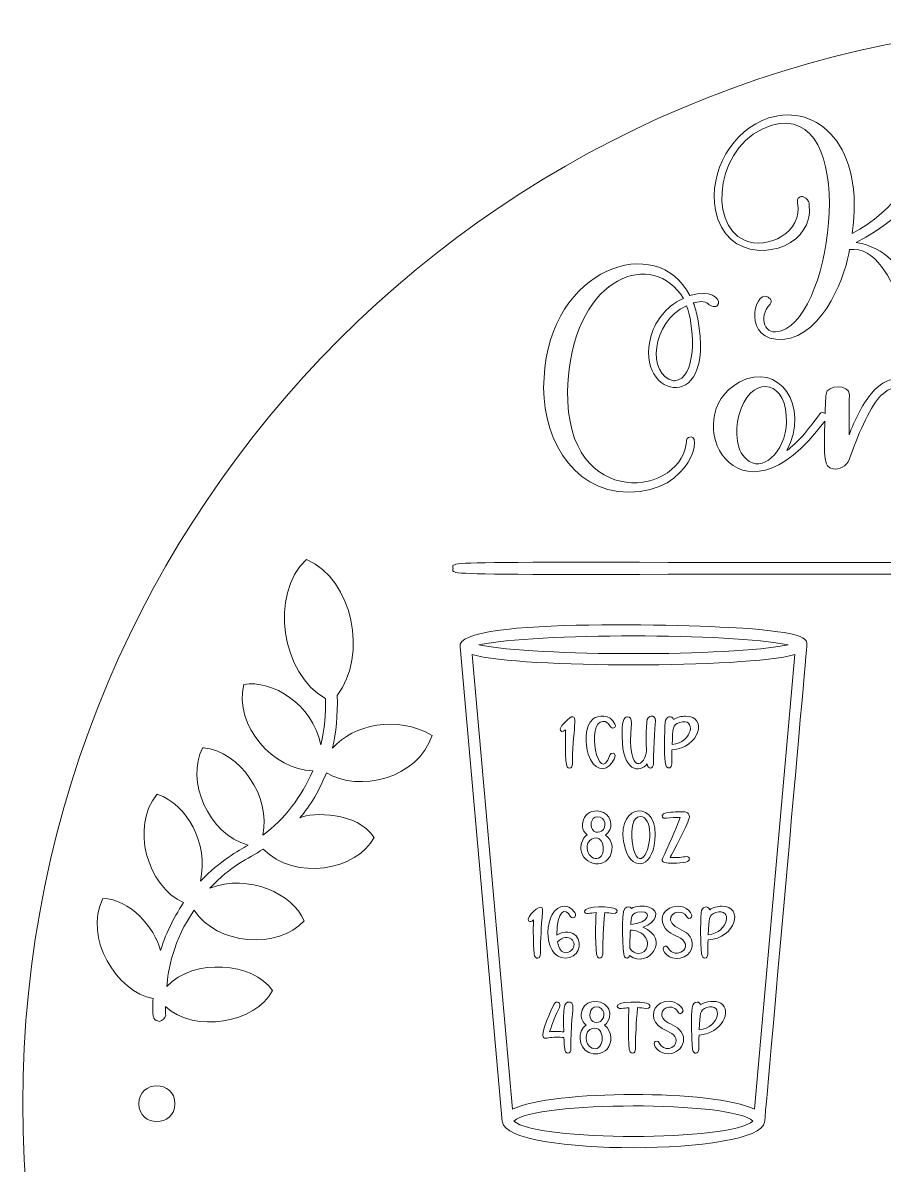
# Model space of a CAD drawing. Header units: inches. Extents: x 22.21 to 28.21, y -9.08 to -3.08.
# Drawn here: x 22.211 to 24.603, y -6.254 to -3.083 of the extents above; entities that cross this region are included whole.
import ezdxf

# ---------------------------------------------------------------- set-up
doc = ezdxf.new("R2010")
doc.units = ezdxf.units.IN
doc.header["$MEASUREMENT"] = 0
doc.layers.add('_U+0421_U+043B_U+043E_U+0439 1', color=7, linetype='Continuous')

msp = doc.modelspace()

# ---------------------------------------------------------------- linework, layer by layer
at = {"layer": '_U+0421_U+043B_U+043E_U+0439 1', "color": 1, "lineweight": 9, "true_color": 0xff0000}
msp.add_open_spline([(25.2111, -3.0833), (23.5543, -3.0833), (22.2111, -4.4265), (22.2111, -6.0833), (22.2111, -7.7402), (23.5543, -9.0833), (25.2111, -9.0833), (26.868, -9.0833), (28.2111, -7.7402), (28.2111, -6.0833), (28.2111, -4.4265), (26.868, -3.0833), (25.2111, -3.0833)], degree=3, knots=[0, 0, 0, 0, 1, 1, 1, 2, 2, 2, 3, 3, 3, 4, 4, 4, 4], dxfattribs=at)
at = {"layer": '_U+0421_U+043B_U+043E_U+0439 1', "color": 7, "lineweight": 9, "true_color": 0xffffff}
for points, knots in [([(24.3799, -3.6564), (24.4015, -3.6225), (24.394, -3.5965), (24.394, -3.5826), (24.394, -3.5787), (24.3873, -3.5695), (24.3794, -3.5669), (24.3707, -3.5626), (24.3596, -3.5683), (24.3619, -3.5824), (24.3789, -3.664), (24.2779, -3.7151), (24.2147, -3.6864), (24.1098, -3.6415), (24.1378, -3.4136), (24.2907, -3.3675), (24.5342, -3.2995), (24.4636, -3.8943), (24.3165, -3.9382), (24.2721, -3.9543), (24.2506, -3.9027), (24.286, -3.8638), (24.2896, -3.8601), (24.2901, -3.8548), (24.2873, -3.8505), (24.2867, -3.8496), (24.2796, -3.8445), (24.2787, -3.8439), (24.2408, -3.8251), (24.2078, -3.9697), (24.3215, -3.962), (24.4388, -3.9523), (24.4994, -3.7702), (24.5063, -3.7127), (24.5787, -3.7034), (24.6238, -3.7961), (24.6478, -3.8652), (24.666, -3.9175), (24.6906, -3.9912), (24.7607, -3.9912), (24.8143, -3.9912), (24.8465, -3.9365), (24.8291, -3.9088), (24.8745, -3.9212), (24.9131, -3.8571), (24.9387, -3.8142), (24.9641, -3.9246), (25.0563, -3.9623), (25.1399, -3.8243), (25.1516, -3.8657), (25.2201, -3.9632), (25.3283, -3.8232), (25.3274, -3.8677), (25.3217, -3.8993), (25.351, -3.9051), (25.3912, -3.9129), (25.4023, -3.8651), (25.4208, -3.8151), (25.4339, -3.7799), (25.4665, -3.6874), (25.515, -3.6776), (25.5211, -3.675), (25.521, -3.6844), (25.521, -3.6913), (25.5183, -3.754), (25.5064, -3.8335), (25.5442, -3.8851), (25.5569, -3.9016), (25.5724, -3.9103), (25.5891, -3.9103), (25.6359, -3.9103), (25.6737, -3.8381), (25.7078, -3.7806), (25.7032, -3.8929), (25.8096, -3.9487), (25.9048, -3.8233), (25.9049, -3.8447), (25.905, -3.8514), (25.905, -3.8677), (25.905, -3.9109), (25.9587, -3.9098), (25.9738, -3.8723), (26.0281, -3.6997), (26.0965, -3.6523), (26.0965, -3.6913), (26.0939, -3.7541), (26.082, -3.8335), (26.1198, -3.8851), (26.1795, -3.9628), (26.2417, -3.8517), (26.2795, -3.787), (26.292, -3.7658), (26.2957, -3.762), (26.2957, -3.762), (26.2997, -3.7525), (26.286, -3.7421), (26.2774, -3.7492), (26.2601, -3.7666), (26.1969, -3.895), (26.1701, -3.8837), (26.1485, -3.8746), (26.1601, -3.7982), (26.164, -3.7749), (26.1752, -3.7085), (26.1809, -3.654), (26.1135, -3.6484), (26.0397, -3.6484), (26.0004, -3.7361), (25.9722, -3.8051), (25.9722, -3.7724), (25.9722, -3.7353), (25.9731, -3.6941), (25.9731, -3.6814), (25.9617, -3.6727), (25.9441, -3.6719), (25.9276, -3.6713), (25.9098, -3.6781), (25.9086, -3.692), (25.9056, -3.7275), (25.905, -3.7598), (25.9049, -3.784), (25.885, -3.8125), (25.8653, -3.8394), (25.8425, -3.856), (25.823, -3.8712), (25.7372, -3.9109), (25.7834, -3.7614), (25.8241, -3.7607), (25.8814, -3.738), (25.8871, -3.7077), (25.8996, -3.6398), (25.7451, -3.6225), (25.7126, -3.7477), (25.6994, -3.7426), (25.6922, -3.7615), (25.6753, -3.7894), (25.6435, -3.8419), (25.5979, -3.9163), (25.5854, -3.8695), (25.5695, -3.8111), (25.6082, -3.7365), (25.5907, -3.6823), (25.5823, -3.6549), (25.5487, -3.6436), (25.5212, -3.6484), (25.4568, -3.6592), (25.4209, -3.746), (25.3958, -3.8063), (25.3958, -3.7331), (25.3955, -3.73), (25.3975, -3.6509), (25.4145, -3.6291), (25.5702, -3.4992), (25.5503, -3.3868), (25.5355, -3.3179), (25.4259, -3.2974), (25.3775, -3.4031), (25.3358, -3.4927), (25.3324, -3.6818), (25.3293, -3.7834), (25.2933, -3.8334), (25.2619, -3.8642), (25.2389, -3.8723), (25.1496, -3.8849), (25.219, -3.6466), (25.2846, -3.6876), (25.2855, -3.6884), (25.2862, -3.6891), (25.2873, -3.6894), (25.2905, -3.6923), (25.2935, -3.6955), (25.2918, -3.6995), (25.2908, -3.7001), (25.2902, -3.7011), (25.2901, -3.702), (25.2888, -3.705), (25.2898, -3.7081), (25.2933, -3.7114), (25.3164, -3.7275), (25.3212, -3.6937), (25.3021, -3.6745), (25.2586, -3.6334), (25.1249, -3.6604), (25.1336, -3.7906), (25.0566, -3.9365), (24.992, -3.9028), (24.992, -3.7508), (24.992, -3.7047), (25.0084, -3.5536), (25.0103, -3.5397), (25.0881, -3.5488), (25.1716, -3.5539), (25.1861, -3.5035), (25.1887, -3.4934), (25.1676, -3.4865), (25.1667, -3.4992), (25.1525, -3.5338), (25.0797, -3.5279), (25.0121, -3.5194), (25.0135, -3.5049), (25.0148, -3.4841), (25.0154, -3.4715), (25.0185, -3.4419), (24.9625, -3.4356), (24.9582, -3.4587), (24.9551, -3.4722), (24.952, -3.4883), (24.9479, -3.5105), (24.9134, -3.507), (24.8808, -3.5036), (24.8535, -3.5045), (24.746, -3.5076), (24.7893, -3.5616), (24.8026, -3.5441), (24.8201, -3.5178), (24.9144, -3.5276), (24.945, -3.5316), (24.934, -3.6085), (24.9223, -3.6961), (24.9326, -3.7787), (24.8253, -3.9575), (24.8227, -3.8953), (24.84, -3.6959), (24.84, -3.6663), (24.7696, -3.6634), (24.7675, -3.6909), (24.757, -3.759), (24.7584, -3.8589), (24.8077, -3.8977), (24.786, -3.8995), (24.7738, -3.929), (24.8035, -3.9226), (24.8094, -3.9212), (24.8154, -3.9194), (24.8159, -3.9252), (24.8159, -3.9518), (24.7794, -3.9866), (24.757, -3.9658), (24.712, -3.9252), (24.7057, -3.8582), (24.6776, -3.8102), (24.6546, -3.771), (24.6046, -3.7046), (24.5254, -3.6929), (24.6725, -3.6155), (24.7571, -3.5057), (24.777, -3.3664), (24.7803, -3.3416), (24.7264, -3.3404), (24.7242, -3.3666), (24.7152, -3.4867), (24.6307, -3.6075), (24.5137, -3.6682), (24.5496, -3.4269), (24.4191, -3.3048), (24.2824, -3.3473), (24.1822, -3.3801), (24.1141, -3.4957), (24.1344, -3.603), (24.1612, -3.7498), (24.334, -3.7351), (24.3799, -3.6564)], [0, 0, 0, 0, 1, 1, 1, 2, 2, 2, 3, 3, 3, 4, 4, 4, 5, 5, 5, 6, 6, 6, 7, 7, 7, 8, 8, 8, 9, 9, 9, 10, 10, 10, 11, 11, 11, 12, 12, 12, 13, 13, 13, 14, 14, 14, 15, 15, 15, 16, 16, 16, 17, 17, 17, 18, 18, 18, 19, 19, 19, 20, 20, 20, 21, 21, 21, 22, 22, 22, 23, 23, 23, 24, 24, 24, 25, 25, 25, 26, 26, 26, 27, 27, 27, 28, 28, 28, 29, 29, 29, 30, 30, 30, 31, 31, 31, 32, 32, 32, 33, 33, 33, 34, 34, 34, 35, 35, 35, 36, 36, 36, 37, 37, 37, 38, 38, 38, 39, 39, 39, 40, 40, 40, 41, 41, 41, 42, 42, 42, 43, 43, 43, 44, 44, 44, 45, 45, 45, 46, 46, 46, 47, 47, 47, 48, 48, 48, 49, 49, 49, 50, 50, 50, 51, 51, 51, 52, 52, 52, 53, 53, 53, 54, 54, 54, 55, 55, 55, 56, 56, 56, 57, 57, 57, 58, 58, 58, 59, 59, 59, 60, 60, 60, 61, 61, 61, 62, 62, 62, 63, 63, 63, 64, 64, 64, 65, 65, 65, 66, 66, 66, 67, 67, 67, 68, 68, 68, 69, 69, 69, 70, 70, 70, 71, 71, 71, 72, 72, 72, 73, 73, 73, 74, 74, 74, 75, 75, 75, 76, 76, 76, 77, 77, 77, 78, 78, 78, 79, 79, 79, 80, 80, 80, 81, 81, 81, 82, 82, 82, 83, 83, 83, 84, 84, 84, 85, 85, 85, 86, 86, 86, 87, 87, 87, 87]), ([(23.8936, -4.3864), (24.07, -4.3864), (24.1015, -4.2129), (24.0594, -4.234), (24.0516, -4.2379), (24.0557, -4.2436), (24.053, -4.2519), (24.0311, -4.4057), (23.6972, -4.4351), (23.7254, -4.0719), (23.7477, -3.7818), (23.962, -3.7113), (24.0454, -3.8481), (24.0136, -3.8612), (23.9801, -3.892), (23.9615, -3.9346), (23.8903, -4.1193), (24.1397, -4.1893), (24.0851, -3.9049), (24.0851, -3.9049), (24.0851, -3.9044), (24.0851, -3.9044), (24.0851, -3.9044), (24.085, -3.9042), (24.085, -3.9042), (24.0814, -3.8873), (24.0782, -3.8731), (24.0728, -3.8606), (24.0843, -3.8571), (24.1062, -3.8541), (24.114, -3.8634), (24.1165, -3.8665), (24.1269, -3.8722), (24.1329, -3.871), (24.1363, -3.871), (24.139, -3.8701), (24.1426, -3.8621), (24.1461, -3.8479), (24.121, -3.8232), (24.0628, -3.84), (23.9742, -3.6632), (23.673, -3.7611), (23.6582, -4.0687), (23.6468, -4.2168), (23.7282, -4.3864), (23.8936, -4.3864)], [0, 0, 0, 0, 1, 1, 1, 2, 2, 2, 3, 3, 3, 4, 4, 4, 5, 5, 5, 6, 6, 6, 7, 7, 7, 8, 8, 8, 9, 9, 9, 10, 10, 10, 11, 11, 11, 12, 12, 12, 13, 13, 13, 14, 14, 14, 15, 15, 15, 15]), ([(24.0538, -3.8685), (24.0734, -3.9141), (24.0853, -4.0538), (24.0311, -4.0746), (24.0263, -4.0762), (24.0226, -4.0762), (24.0178, -4.0771), (23.9442, -4.0614), (23.9551, -3.9137), (24.0538, -3.8685)], [0, 0, 0, 0, 1, 1, 1, 2, 2, 2, 3, 3, 3, 3]), ([(26.2668, -4.2267), (26.2668, -4.194), (26.2668, -4.1569), (26.2676, -4.1157), (26.2676, -4.0851), (26.2054, -4.0877), (26.2032, -4.1136), (26.2018, -4.1298), (26.2008, -4.1469), (26.2002, -4.1673), (26.1954, -4.1641), (26.1892, -4.1638), (26.1858, -4.1685), (26.1502, -4.2172), (26.1232, -4.2501), (26.0938, -4.2705), (26.1589, -4.1491), (26.0724, -4.0202), (25.9622, -4.0811), (25.9158, -4.1056), (25.8889, -4.1583), (25.8906, -4.2083), (25.7879, -4.3789), (25.7859, -4.3117), (25.8027, -4.1175), (25.8027, -4.0878), (25.7323, -4.085), (25.7302, -4.1125), (25.7255, -4.1428), (25.7239, -4.1716), (25.7254, -4.198), (25.7035, -4.2206), (25.68, -4.2409), (25.6557, -4.2583), (25.6522, -4.2454), (25.6359, -4.1949), (25.6273, -4.1753), (25.6273, -4.1753), (25.6283, -4.1738), (25.6283, -4.1738), (25.7739, -4.0609), (25.6088, -3.9898), (25.5739, -4.0904), (25.5623, -4.1264), (25.571, -4.1752), (25.5787, -4.2089), (25.5522, -4.2611), (25.4884, -4.3768), (25.4735, -4.3207), (25.4613, -4.2779), (25.4862, -4.2392), (25.4898, -4.1987), (25.4928, -4.1664), (25.4509, -4.1554), (25.4242, -4.1658), (25.4107, -4.1745), (25.389, -4.1769), (25.378, -4.1747), (25.3777, -4.1727), (25.3751, -4.169), (25.3708, -4.1671), (25.3916, -4.1375), (25.4061, -4.0869), (25.3776, -4.066), (25.3259, -4.0316), (25.3056, -4.1522), (25.3438, -4.1894), (25.3182, -4.2256), (25.2689, -4.305), (25.2183, -4.2926), (25.1834, -4.284), (25.2005, -4.2173), (25.211, -4.183), (25.2655, -4.182), (25.3258, -4.1499), (25.2977, -4.103), (25.269, -4.055), (25.1636, -4.073), (25.1399, -4.1712), (25.1362, -4.1675), (25.1308, -4.1674), (25.1274, -4.1704), (25.1015, -4.1876), (25.0594, -4.1806), (25.0268, -4.1512), (25.0483, -4.0202), (24.9742, -4.0279), (24.9676, -4.0656), (24.964, -4.0838), (24.9708, -4.1176), (25.0006, -4.1579), (24.9901, -4.2096), (24.9372, -4.311), (24.907, -4.3038), (24.8896, -4.3), (24.8897, -4.2435), (24.8882, -4.2279), (24.8827, -4.1175), (24.9069, -4.1149), (24.8839, -4.1015), (24.864, -4.0899), (24.8225, -4.093), (24.821, -4.1144), (24.819, -4.1317), (24.8183, -4.15), (24.819, -4.1686), (24.7976, -4.1643), (24.7131, -4.3631), (24.6938, -4.291), (24.6779, -4.2326), (24.7166, -4.158), (24.6992, -4.1039), (24.6888, -4.07), (24.6239, -4.0451), (24.5664, -4.1126), (24.5403, -4.1445), (24.5215, -4.1865), (24.5051, -4.2267), (24.5051, -4.194), (24.5051, -4.1569), (24.506, -4.1157), (24.506, -4.0848), (24.4437, -4.088), (24.4415, -4.1136), (24.4401, -4.1298), (24.4392, -4.1469), (24.4385, -4.1673), (24.4338, -4.1641), (24.4275, -4.1639), (24.4242, -4.1685), (24.3886, -4.2172), (24.3615, -4.2501), (24.3321, -4.2705), (24.3973, -4.1489), (24.3108, -4.0202), (24.2005, -4.0811), (24.0259, -4.1731), (24.1939, -4.5203), (24.4379, -4.1885), (24.436, -4.2955), (24.4339, -4.3159), (24.4612, -4.3212), (24.4767, -4.3243), (24.4979, -4.3157), (24.5067, -4.2939), (24.52, -4.2516), (24.5558, -4.1647), (24.5844, -4.1286), (24.5948, -4.115), (24.6163, -4.0969), (24.6247, -4.0997), (24.6326, -4.1023), (24.6284, -4.1328), (24.6278, -4.1414), (24.6244, -4.1982), (24.6204, -4.2626), (24.6527, -4.3066), (24.7192, -4.3932), (24.7907, -4.2421), (24.8211, -4.1943), (24.8413, -4.3866), (24.9714, -4.366), (25.0208, -4.1747), (25.0642, -4.2071), (25.114, -4.2046), (25.1363, -4.1898), (25.1299, -4.2429), (25.1532, -4.3161), (25.2205, -4.3161), (25.2205, -4.3161), (25.2206, -4.3161), (25.2206, -4.3161), (25.2923, -4.3161), (25.3358, -4.2396), (25.3668, -4.1967), (25.3823, -4.1989), (25.3966, -4.1974), (25.4121, -4.1942), (25.3789, -4.2677), (25.4344, -4.4007), (25.5081, -4.3514), (25.5328, -4.3342), (25.5588, -4.2991), (25.5873, -4.2444), (25.5887, -4.2496), (25.5971, -4.2847), (25.6037, -4.3112), (25.5714, -4.332), (25.5294, -4.3572), (25.503, -4.3889), (25.4733, -4.4243), (25.4604, -4.4761), (25.5122, -4.4931), (25.5554, -4.5074), (25.6067, -4.487), (25.6354, -4.4544), (25.6833, -4.4039), (25.676, -4.3397), (25.6611, -4.2799), (25.6851, -4.2626), (25.7069, -4.2448), (25.7276, -4.2255), (25.7335, -4.2703), (25.7575, -4.3319), (25.8028, -4.3319), (25.8415, -4.3319), (25.8735, -4.2819), (25.8964, -4.2441), (25.9227, -4.3328), (26.0435, -4.4007), (26.1996, -4.1885), (26.1977, -4.2964), (26.1958, -4.3159), (26.2229, -4.3212), (26.2384, -4.3243), (26.2595, -4.3157), (26.2684, -4.2939), (26.3227, -4.1212), (26.3911, -4.0739), (26.3911, -4.1128), (26.3884, -4.1756), (26.3766, -4.2551), (26.4143, -4.3066), (26.4827, -4.3957), (26.5549, -4.2357), (26.5847, -4.1912), (26.5875, -4.2054), (26.6004, -4.2586), (26.61, -4.2967), (26.5571, -4.3309), (26.4675, -4.3856), (26.4886, -4.4592), (26.5042, -4.5137), (26.597, -4.5091), (26.6453, -4.4544), (26.6932, -4.4039), (26.6858, -4.3397), (26.671, -4.2799), (26.7048, -4.2555), (26.7729, -4.1974), (26.7782, -4.1835), (26.7831, -4.1713), (26.7703, -4.1617), (26.7597, -4.171), (26.7314, -4.2045), (26.6997, -4.2339), (26.6656, -4.2583), (26.662, -4.2454), (26.6457, -4.1949), (26.6372, -4.1753), (26.6372, -4.1753), (26.6382, -4.1738), (26.6382, -4.1738), (26.785, -4.0599), (26.6185, -3.9902), (26.5837, -4.0904), (26.5773, -4.1103), (26.5764, -4.136), (26.581, -4.1687), (26.5777, -4.1679), (26.5745, -4.1686), (26.5719, -4.1708), (26.5525, -4.1903), (26.4725, -4.3554), (26.4555, -4.291), (26.4476, -4.2621), (26.4532, -4.2287), (26.4586, -4.1965), (26.4643, -4.1629), (26.4696, -4.1311), (26.4608, -4.1039), (26.4505, -4.07), (26.3856, -4.0451), (26.328, -4.1126), (26.3019, -4.1445), (26.2832, -4.1865), (26.2668, -4.2267)], [0, 0, 0, 0, 1, 1, 1, 2, 2, 2, 3, 3, 3, 4, 4, 4, 5, 5, 5, 6, 6, 6, 7, 7, 7, 8, 8, 8, 9, 9, 9, 10, 10, 10, 11, 11, 11, 12, 12, 12, 13, 13, 13, 14, 14, 14, 15, 15, 15, 16, 16, 16, 17, 17, 17, 18, 18, 18, 19, 19, 19, 20, 20, 20, 21, 21, 21, 22, 22, 22, 23, 23, 23, 24, 24, 24, 25, 25, 25, 26, 26, 26, 27, 27, 27, 28, 28, 28, 29, 29, 29, 30, 30, 30, 31, 31, 31, 32, 32, 32, 33, 33, 33, 34, 34, 34, 35, 35, 35, 36, 36, 36, 37, 37, 37, 38, 38, 38, 39, 39, 39, 40, 40, 40, 41, 41, 41, 42, 42, 42, 43, 43, 43, 44, 44, 44, 45, 45, 45, 46, 46, 46, 47, 47, 47, 48, 48, 48, 49, 49, 49, 50, 50, 50, 51, 51, 51, 52, 52, 52, 53, 53, 53, 54, 54, 54, 55, 55, 55, 56, 56, 56, 57, 57, 57, 58, 58, 58, 59, 59, 59, 60, 60, 60, 61, 61, 61, 62, 62, 62, 63, 63, 63, 64, 64, 64, 65, 65, 65, 66, 66, 66, 67, 67, 67, 68, 68, 68, 69, 69, 69, 70, 70, 70, 71, 71, 71, 72, 72, 72, 73, 73, 73, 74, 74, 74, 75, 75, 75, 76, 76, 76, 77, 77, 77, 78, 78, 78, 79, 79, 79, 80, 80, 80, 81, 81, 81, 82, 82, 82, 83, 83, 83, 84, 84, 84, 85, 85, 85, 86, 86, 86, 87, 87, 87, 88, 88, 88, 89, 89, 89, 90, 90, 90, 91, 91, 91, 92, 92, 92, 92]), ([(24.2283, -4.3007), (24.1898, -4.2762), (24.1886, -4.2167), (24.1992, -4.1732), (24.2283, -4.0612), (24.3252, -4.0707), (24.3309, -4.1735), (24.3374, -4.2651), (24.2717, -4.3287), (24.2283, -4.3007)], [0, 0, 0, 0, 1, 1, 1, 2, 2, 2, 3, 3, 3, 3]), ([(22.4333, -5.5138), (22.5077, -5.5152), (22.5759, -5.5931), (22.5938, -5.6583), (22.605, -5.6176), (22.6269, -5.5718), (22.6576, -5.5253), (22.5567, -5.4811), (22.5094, -5.3122), (22.5836, -5.2255), (22.5836, -5.2255), (22.5844, -5.2246), (22.5844, -5.2246), (22.5844, -5.2246), (22.5855, -5.225), (22.5855, -5.225), (22.6668, -5.252), (22.7272, -5.3602), (22.7041, -5.4658), (22.7597, -5.4072), (22.8091, -5.3822), (22.837, -5.3658), (22.7232, -5.334), (22.6645, -5.1856), (22.71, -5.0961), (22.71, -5.0961), (22.7105, -5.0951), (22.7105, -5.0951), (22.7105, -5.0951), (22.7117, -5.0952), (22.7117, -5.0952), (22.8149, -5.1046), (22.9003, -5.2319), (22.8775, -5.3378), (22.9376, -5.2934), (22.9843, -5.2334), (23.0163, -5.1593), (22.908, -5.1573), (22.7966, -5.0354), (22.8247, -4.9194), (22.904, -4.9073), (23.0135, -4.9718), (23.0385, -5.0875), (23.0488, -5.0432), (23.0531, -4.9999), (23.0512, -4.9587), (22.9316, -4.8916), (22.8939, -4.6712), (22.9984, -4.5725), (23.1303, -4.6308), (23.1678, -4.839), (23.0843, -4.9499), (23.0855, -5.0052), (23.0812, -5.0531), (23.0713, -5.0961), (23.1282, -5.0313), (23.2494, -5.0044), (23.3476, -5.0611), (23.3084, -5.1818), (23.1436, -5.2197), (23.054, -5.1648), (23.0343, -5.2141), (23.0096, -5.2561), (22.9804, -5.2897), (23.0155, -5.2743), (23.1384, -5.2723), (23.1868, -5.3443), (23.1408, -5.4349), (22.9659, -5.4669), (22.8782, -5.3766), (22.837, -5.4042), (22.7876, -5.4226), (22.7304, -5.4849), (22.8378, -5.444), (22.9618, -5.501), (22.9918, -5.5754), (22.922, -5.6561), (22.7483, -5.6436), (22.687, -5.5462), (22.6286, -5.6296), (22.6141, -5.713), (22.6108, -5.7585), (22.6856, -5.6774), (22.8514, -5.691), (22.9041, -5.7694), (22.8584, -5.8595), (22.6873, -5.8884), (22.607, -5.814), (22.6072, -5.8215), (22.6062, -5.8309), (22.6078, -5.8375), (22.6054, -5.8464), (22.5995, -5.853), (22.5903, -5.855), (22.5839, -5.8533), (22.5778, -5.8516), (22.5745, -5.8461), (22.5755, -5.8422), (22.5718, -5.8419), (22.5728, -5.8373), (22.5719, -5.8256), (22.5718, -5.8102), (22.5727, -5.7917), (22.4734, -5.7741), (22.3786, -5.6225), (22.4333, -5.5138)], [0, 0, 0, 0, 1, 1, 1, 2, 2, 2, 3, 3, 3, 4, 4, 4, 5, 5, 5, 6, 6, 6, 7, 7, 7, 8, 8, 8, 9, 9, 9, 10, 10, 10, 11, 11, 11, 12, 12, 12, 13, 13, 13, 14, 14, 14, 15, 15, 15, 16, 16, 16, 17, 17, 17, 18, 18, 18, 19, 19, 19, 20, 20, 20, 21, 21, 21, 22, 22, 22, 23, 23, 23, 24, 24, 24, 25, 25, 25, 26, 26, 26, 27, 27, 27, 28, 28, 28, 29, 29, 29, 30, 30, 30, 31, 31, 31, 32, 32, 32, 33, 33, 33, 34, 34, 34, 35, 35, 35, 35]), ([(23.4057, -4.5973), (23.4057, -4.5741), (23.317, -4.5817), (25.1192, -4.5817), (25.1399, -4.5817), (25.1399, -4.613), (25.1192, -4.613), (23.3169, -4.613), (23.4057, -4.6206), (23.4057, -4.5973)], [0, 0, 0, 0, 1, 1, 1, 2, 2, 2, 3, 3, 3, 3]), ([(24.2704, -6.1347), (24.2704, -6.1347), (24.2706, -6.1347), (24.2706, -6.1347), (24.2706, -6.1338), (24.3883, -4.8106), (24.3883, -4.8096), (24.3883, -4.7951), (24.3883, -4.7786), (24.2375, -4.7655), (24.1279, -4.756), (23.4053, -4.7294), (23.4253, -4.8157), (23.4253, -4.8157), (23.5424, -6.133), (23.5424, -6.133), (23.5424, -6.133), (23.5427, -6.1347), (23.5427, -6.1347), (23.5427, -6.1347), (23.5427, -6.1347), (23.5427, -6.1347), (23.5554, -6.2296), (24.2579, -6.2288), (24.2704, -6.1347)], [0, 0, 0, 0, 1, 1, 1, 2, 2, 2, 3, 3, 3, 4, 4, 4, 5, 5, 5, 6, 6, 6, 7, 7, 7, 8, 8, 8, 8]), ([(23.4774, -4.8096), (23.6354, -4.7768), (24.1771, -4.7767), (24.3357, -4.8096), (24.1777, -4.8424), (23.6361, -4.8425), (23.4774, -4.8096)], [0, 0, 0, 0, 1, 1, 1, 2, 2, 2, 2]), ([(23.5708, -6.0988), (23.5708, -6.0988), (23.4586, -4.837), (23.4586, -4.837), (23.5993, -4.875), (24.2144, -4.8749), (24.3545, -4.837), (24.3545, -4.837), (24.2424, -6.0988), (24.2424, -6.0988), (24.1326, -6.0438), (23.6791, -6.0445), (23.5708, -6.0988)], [0, 0, 0, 0, 1, 1, 1, 2, 2, 2, 3, 3, 3, 4, 4, 4, 4]), ([(23.703, -5.0432), (23.703, -5.0381), (23.7121, -5.0286), (23.7157, -5.025), (23.7611, -4.9796), (23.7374, -5.0383), (23.7374, -5.1297), (23.7374, -5.1351), (23.7382, -5.1444), (23.7352, -5.1485), (23.7319, -5.1531), (23.7262, -5.1534), (23.7226, -5.1483), (23.7163, -5.1394), (23.7175, -5.0562), (23.7178, -5.0453), (23.7106, -5.0541), (23.703, -5.0501), (23.703, -5.0432)], [0, 0, 0, 0, 1, 1, 1, 2, 2, 2, 3, 3, 3, 4, 4, 4, 5, 5, 5, 6, 6, 6, 6]), ([(23.7807, -5.113), (23.7726, -5.0872), (23.7697, -5.0342), (23.7947, -5.0154), (23.8086, -5.005), (23.8407, -5.0003), (23.8553, -5.03), (23.8606, -5.0414), (23.8467, -5.0449), (23.8409, -5.0346), (23.8363, -5.0261), (23.8302, -5.0221), (23.8218, -5.0221), (23.7736, -5.0221), (23.8088, -5.2052), (23.8413, -5.1162), (23.8442, -5.1078), (23.8561, -5.1082), (23.8561, -5.1166), (23.8561, -5.1219), (23.8499, -5.133), (23.8469, -5.1374), (23.8287, -5.1645), (23.7949, -5.1581), (23.7807, -5.113)], [0, 0, 0, 0, 1, 1, 1, 2, 2, 2, 3, 3, 3, 4, 4, 4, 5, 5, 5, 6, 6, 6, 7, 7, 7, 8, 8, 8, 8]), ([(23.8752, -5.0646), (23.8752, -5.0268), (23.8765, -5.0096), (23.8905, -5.0096), (23.8971, -5.0096), (23.9019, -5.0141), (23.9009, -5.0271), (23.8874, -5.1849), (23.9424, -5.1419), (23.9424, -5.1031), (23.9424, -5.0875), (23.9408, -5.0668), (23.9436, -5.0236), (23.9447, -5.0039), (23.9678, -5.0019), (23.9678, -5.0207), (23.9678, -5.0155), (23.962, -5.0895), (23.962, -5.14), (23.962, -5.1545), (23.9464, -5.1568), (23.9447, -5.1396), (23.9247, -5.1668), (23.8752, -5.1627), (23.8752, -5.0646)], [0, 0, 0, 0, 1, 1, 1, 2, 2, 2, 3, 3, 3, 4, 4, 4, 5, 5, 5, 6, 6, 6, 7, 7, 7, 8, 8, 8, 8]), ([(23.9981, -5.148), (23.9981, -5.148), (23.9981, -5.148), (23.9981, -5.148), (24.0032, -5.1552), (24.0128, -5.1514), (24.0128, -5.1401), (24.0128, -5.125), (24.013, -5.1119), (24.0134, -5.1011), (24.0898, -5.0963), (24.1149, -5.0077), (24.0513, -5.0077), (24.0403, -5.0077), (24.0275, -5.0105), (24.0179, -5.017), (24.0141, -5.0049), (23.9955, -5.0075), (23.9944, -5.0252), (23.9933, -5.0415), (23.9901, -5.1366), (23.9981, -5.148)], [0, 0, 0, 0, 1, 1, 1, 2, 2, 2, 3, 3, 3, 4, 4, 4, 5, 5, 5, 6, 6, 6, 7, 7, 7, 7]), ([(24.014, -5.0865), (24.0162, -5.0414), (24.015, -5.0314), (24.0346, -5.0251), (24.0827, -5.0095), (24.0709, -5.0814), (24.014, -5.0865)], [0, 0, 0, 0, 1, 1, 1, 2, 2, 2, 2]), ([(23.8841, -5.3769), (23.9048, -5.443), (23.9671, -5.4274), (23.9671, -5.3358), (23.9671, -5.231), (23.8469, -5.2588), (23.8841, -5.3769)], [0, 0, 0, 0, 1, 1, 1, 2, 2, 2, 2]), ([(23.7657, -5.3517), (23.7657, -5.3517), (23.7657, -5.3517), (23.7657, -5.3517), (23.7422, -5.3997), (23.8041, -5.4401), (23.8364, -5.4039), (23.8525, -5.3858), (23.8511, -5.3531), (23.8291, -5.338), (23.8498, -5.3231), (23.8497, -5.2872), (23.8235, -5.2754), (23.7748, -5.2535), (23.7461, -5.3136), (23.7785, -5.3372), (23.7729, -5.3409), (23.7686, -5.3457), (23.7657, -5.3517)], [0, 0, 0, 0, 1, 1, 1, 2, 2, 2, 3, 3, 3, 4, 4, 4, 5, 5, 5, 6, 6, 6, 6]), ([(23.8179, -5.327), (23.8179, -5.327), (23.8179, -5.327), (23.8179, -5.327), (23.8125, -5.3307), (23.8025, -5.3315), (23.7969, -5.3273), (23.7834, -5.3173), (23.7872, -5.2867), (23.8067, -5.2867), (23.83, -5.2867), (23.8339, -5.3163), (23.8179, -5.327)], [0, 0, 0, 0, 1, 1, 1, 2, 2, 2, 3, 3, 3, 4, 4, 4, 4]), ([(23.9251, -5.286), (23.9615, -5.286), (23.9569, -5.3733), (23.9347, -5.398), (23.9038, -5.4329), (23.8834, -5.286), (23.9251, -5.286)], [0, 0, 0, 0, 1, 1, 1, 2, 2, 2, 2]), ([(24.0365, -5.2889), (24.0237, -5.2888), (24.0114, -5.2892), (23.9984, -5.2912), (23.9859, -5.2932), (23.9834, -5.2843), (23.9898, -5.2791), (23.9959, -5.2741), (24.0238, -5.2734), (24.0317, -5.2734), (24.049, -5.2734), (24.0618, -5.2718), (24.0618, -5.2871), (24.0618, -5.3005), (24.0148, -5.3885), (24.0082, -5.4001), (24.0223, -5.4004), (24.0363, -5.4001), (24.0504, -5.3978), (24.0669, -5.3952), (24.0653, -5.4106), (24.0521, -5.4128), (24.0419, -5.4146), (24.0301, -5.4155), (24.0171, -5.4155), (23.9998, -5.4155), (23.9796, -5.4161), (23.9877, -5.4007), (23.9877, -5.4007), (23.9877, -5.4007), (23.9877, -5.4007), (24.0017, -5.3745), (24.0247, -5.3191), (24.0365, -5.2889)], [0, 0, 0, 0, 1, 1, 1, 2, 2, 2, 3, 3, 3, 4, 4, 4, 5, 5, 5, 6, 6, 6, 7, 7, 7, 8, 8, 8, 9, 9, 9, 10, 10, 10, 11, 11, 11, 11]), ([(23.8227, -5.3739), (23.8227, -5.4265), (23.7651, -5.3996), (23.7802, -5.3603), (23.788, -5.3404), (23.8227, -5.337), (23.8227, -5.3739)], [0, 0, 0, 0, 1, 1, 1, 2, 2, 2, 2]), ([(24.0476, -5.6761), (24.0162, -5.6903), (23.9889, -5.6674), (23.9889, -5.6528), (23.9889, -5.6455), (23.9986, -5.6428), (24.0023, -5.6495), (24.0237, -5.6884), (24.0761, -5.6478), (24.0373, -5.6242), (24.0198, -5.6135), (23.9997, -5.6094), (23.9907, -5.5895), (23.9666, -5.5362), (24.0521, -5.5148), (24.0685, -5.56), (24.0712, -5.5681), (24.0595, -5.5735), (24.0555, -5.5652), (24.0422, -5.5372), (23.9954, -5.5567), (24.0138, -5.5833), (24.0217, -5.5945), (24.0467, -5.6018), (24.0586, -5.6132), (24.0751, -5.629), (24.0759, -5.6634), (24.0476, -5.6761)], [0, 0, 0, 0, 1, 1, 1, 2, 2, 2, 3, 3, 3, 4, 4, 4, 5, 5, 5, 6, 6, 6, 7, 7, 7, 8, 8, 8, 9, 9, 9, 9]), ([(23.64, -5.6798), (23.6362, -5.6798), (23.6318, -5.6765), (23.6311, -5.6675), (23.6283, -5.6338), (23.6281, -5.6057), (23.6288, -5.5731), (23.6194, -5.5846), (23.6093, -5.5745), (23.6168, -5.5643), (23.6324, -5.543), (23.6573, -5.5233), (23.6542, -5.551), (23.6504, -5.594), (23.6484, -5.6298), (23.6484, -5.6575), (23.6484, -5.667), (23.6498, -5.6798), (23.64, -5.6798)], [0, 0, 0, 0, 1, 1, 1, 2, 2, 2, 3, 3, 3, 4, 4, 4, 5, 5, 5, 6, 6, 6, 6]), ([(23.7175, -5.6795), (23.7522, -5.6795), (23.7674, -5.641), (23.7476, -5.6178), (23.7476, -5.6178), (23.7476, -5.6178), (23.7476, -5.6178), (23.7376, -5.6063), (23.7139, -5.6021), (23.6942, -5.6156), (23.6923, -5.5462), (23.7189, -5.5374), (23.7309, -5.5631), (23.7343, -5.5702), (23.7459, -5.5693), (23.7459, -5.5606), (23.7459, -5.5517), (23.7315, -5.5354), (23.7157, -5.5354), (23.655, -5.5354), (23.6513, -5.6795), (23.7175, -5.6795)], [0, 0, 0, 0, 1, 1, 1, 2, 2, 2, 3, 3, 3, 4, 4, 4, 5, 5, 5, 6, 6, 6, 7, 7, 7, 7]), ([(23.8493, -5.5551), (23.8424, -5.554), (23.8348, -5.5533), (23.8268, -5.553), (23.8232, -5.596), (23.8213, -5.6311), (23.8213, -5.6571), (23.8213, -5.6625), (23.8221, -5.6718), (23.8191, -5.6759), (23.8159, -5.6803), (23.8104, -5.681), (23.8066, -5.6758), (23.7989, -5.6651), (23.8018, -5.5715), (23.8028, -5.5531), (23.787, -5.5539), (23.7708, -5.5596), (23.7708, -5.5491), (23.7708, -5.5333), (23.8483, -5.5352), (23.858, -5.543), (23.8643, -5.5481), (23.8619, -5.557), (23.8493, -5.5551)], [0, 0, 0, 0, 1, 1, 1, 2, 2, 2, 3, 3, 3, 4, 4, 4, 5, 5, 5, 6, 6, 6, 7, 7, 7, 8, 8, 8, 8]), ([(23.9497, -5.5378), (23.9346, -5.5333), (23.9142, -5.5337), (23.9007, -5.5418), (23.8976, -5.5351), (23.8892, -5.5349), (23.8826, -5.5413), (23.8721, -5.5515), (23.8763, -5.668), (23.8817, -5.6757), (23.8862, -5.6822), (23.8939, -5.6796), (23.8958, -5.6722), (23.9483, -5.711), (24.0111, -5.6251), (23.9327, -5.5938), (23.9722, -5.5792), (23.9813, -5.5473), (23.9497, -5.5378)], [0, 0, 0, 0, 1, 1, 1, 2, 2, 2, 3, 3, 3, 4, 4, 4, 5, 5, 5, 6, 6, 6, 6]), ([(24.1131, -5.6679), (24.1131, -5.6528), (24.1133, -5.6397), (24.1136, -5.6289), (24.1902, -5.6241), (24.215, -5.5354), (24.1516, -5.5354), (24.1405, -5.5354), (24.1276, -5.5383), (24.1182, -5.5448), (24.1142, -5.5325), (24.0957, -5.5355), (24.0947, -5.5529), (24.092, -5.5919), (24.0926, -5.6298), (24.0958, -5.6671), (24.0974, -5.6849), (24.1131, -5.682), (24.1131, -5.6679)], [0, 0, 0, 0, 1, 1, 1, 2, 2, 2, 3, 3, 3, 4, 4, 4, 5, 5, 5, 6, 6, 6, 6]), ([(24.1143, -5.6143), (24.1165, -5.569), (24.1153, -5.5592), (24.1349, -5.5528), (24.1828, -5.5373), (24.1714, -5.6092), (24.1143, -5.6143)], [0, 0, 0, 0, 1, 1, 1, 2, 2, 2, 2]), ([(23.8993, -5.5863), (23.9004, -5.5709), (23.8969, -5.5508), (23.9284, -5.5508), (23.9582, -5.5508), (23.9502, -5.5821), (23.8993, -5.5863)], [0, 0, 0, 0, 1, 1, 1, 2, 2, 2, 2]), ([(23.6955, -5.6344), (23.7261, -5.6031), (23.7556, -5.6377), (23.7344, -5.6576), (23.7224, -5.669), (23.7002, -5.6683), (23.6955, -5.6344)], [0, 0, 0, 0, 1, 1, 1, 2, 2, 2, 2]), ([(23.9219, -5.6661), (23.9108, -5.6661), (23.9024, -5.6614), (23.8964, -5.6518), (23.8965, -5.6367), (23.8971, -5.6197), (23.8983, -5.6015), (23.9135, -5.6025), (23.9253, -5.6067), (23.9335, -5.6139), (23.9335, -5.6139), (23.9335, -5.6139), (23.9335, -5.6139), (23.9555, -5.6333), (23.9449, -5.6661), (23.9219, -5.6661)], [0, 0, 0, 0, 1, 1, 1, 2, 2, 2, 3, 3, 3, 4, 4, 4, 5, 5, 5, 5]), ([(23.7357, -5.8047), (23.7409, -5.8105), (23.7374, -5.8324), (23.7367, -5.8406), (23.7341, -5.8721), (23.7328, -5.8991), (23.7328, -5.921), (23.7328, -5.9264), (23.7337, -5.9356), (23.7306, -5.9398), (23.7273, -5.9443), (23.7218, -5.9448), (23.7181, -5.9396), (23.7164, -5.9372), (23.7147, -5.9308), (23.7134, -5.8997), (23.7013, -5.8982), (23.6822, -5.8982), (23.6706, -5.9004), (23.6655, -5.9014), (23.6604, -5.9028), (23.6565, -5.8997), (23.646, -5.8916), (23.68, -5.8187), (23.6862, -5.807), (23.6929, -5.7946), (23.7076, -5.8041), (23.701, -5.8159), (23.6908, -5.8353), (23.6817, -5.8582), (23.6739, -5.8838), (23.6837, -5.8825), (23.7031, -5.8828), (23.7129, -5.884), (23.7118, -5.8179), (23.713, -5.8005), (23.7285, -5.8012), (23.7312, -5.8014), (23.7338, -5.8026), (23.7357, -5.8047)], [0, 0, 0, 0, 1, 1, 1, 2, 2, 2, 3, 3, 3, 4, 4, 4, 5, 5, 5, 6, 6, 6, 7, 7, 7, 8, 8, 8, 9, 9, 9, 10, 10, 10, 11, 11, 11, 12, 12, 12, 13, 13, 13, 13]), ([(23.826, -5.8657), (23.8429, -5.8536), (23.8446, -5.8291), (23.8349, -5.8152), (23.8157, -5.7881), (23.7616, -5.7957), (23.7616, -5.8362), (23.7616, -5.8487), (23.7662, -5.8583), (23.7753, -5.8649), (23.7492, -5.8824), (23.7535, -5.9267), (23.7825, -5.9412), (23.7963, -5.948), (23.8193, -5.9472), (23.8332, -5.9317), (23.8496, -5.9133), (23.8477, -5.8807), (23.826, -5.8657)], [0, 0, 0, 0, 1, 1, 1, 2, 2, 2, 3, 3, 3, 4, 4, 4, 5, 5, 5, 6, 6, 6, 6]), ([(23.8938, -5.817), (23.8867, -5.8173), (23.88, -5.818), (23.8737, -5.819), (23.8558, -5.8217), (23.847, -5.7961), (23.9246, -5.8019), (23.9303, -5.8023), (23.9446, -5.8033), (23.9489, -5.8069), (23.9553, -5.812), (23.953, -5.8209), (23.9403, -5.819), (23.9334, -5.8179), (23.9258, -5.8172), (23.9178, -5.8168), (23.9142, -5.8599), (23.9123, -5.8949), (23.9123, -5.921), (23.9123, -5.9264), (23.9132, -5.9356), (23.9101, -5.9398), (23.9068, -5.9443), (23.9013, -5.9447), (23.8976, -5.9396), (23.8896, -5.9286), (23.893, -5.8312), (23.8938, -5.817)], [0, 0, 0, 0, 1, 1, 1, 2, 2, 2, 3, 3, 3, 4, 4, 4, 5, 5, 5, 6, 6, 6, 7, 7, 7, 8, 8, 8, 9, 9, 9, 9]), ([(23.9799, -5.9384), (23.9652, -5.93), (23.9572, -5.9094), (23.9713, -5.9094), (23.9739, -5.9094), (23.976, -5.9108), (23.9772, -5.9134), (23.9896, -5.9411), (24.0251, -5.9312), (24.0251, -5.9085), (24.0248, -5.8896), (24.0073, -5.8863), (23.9861, -5.8744), (23.9529, -5.8557), (23.9566, -5.818), (23.9813, -5.8045), (24.0168, -5.7852), (24.0554, -5.821), (24.0412, -5.8316), (24.0378, -5.8343), (24.0327, -5.8338), (24.0304, -5.829), (24.0285, -5.825), (24.0254, -5.8216), (24.0212, -5.8192), (23.9982, -5.8055), (23.976, -5.8291), (23.9888, -5.8472), (23.9965, -5.8583), (24.0216, -5.8657), (24.0335, -5.8771), (24.0335, -5.8771), (24.0335, -5.8771), (24.0335, -5.8771), (24.0687, -5.9111), (24.0224, -5.9631), (23.9799, -5.9384)], [0, 0, 0, 0, 1, 1, 1, 2, 2, 2, 3, 3, 3, 4, 4, 4, 5, 5, 5, 6, 6, 6, 7, 7, 7, 8, 8, 8, 9, 9, 9, 10, 10, 10, 11, 11, 11, 12, 12, 12, 12]), ([(24.0679, -5.8667), (24.0679, -5.888), (24.0688, -5.9097), (24.0707, -5.931), (24.0723, -5.9486), (24.088, -5.9461), (24.088, -5.9318), (24.088, -5.9167), (24.0882, -5.9036), (24.0886, -5.8928), (24.1524, -5.8888), (24.1821, -5.8253), (24.149, -5.8046), (24.1346, -5.7956), (24.1075, -5.7988), (24.0931, -5.8087), (24.0917, -5.8044), (24.088, -5.8014), (24.0836, -5.8012), (24.0674, -5.8006), (24.0679, -5.8219), (24.0679, -5.8667)], [0, 0, 0, 0, 1, 1, 1, 2, 2, 2, 3, 3, 3, 4, 4, 4, 5, 5, 5, 6, 6, 6, 7, 7, 7, 7]), ([(24.0892, -5.8782), (24.0914, -5.8329), (24.0902, -5.8231), (24.1098, -5.8167), (24.158, -5.8011), (24.1461, -5.8731), (24.0892, -5.8782)], [0, 0, 0, 0, 1, 1, 1, 2, 2, 2, 2]), ([(23.8148, -5.8548), (23.8148, -5.8548), (23.8148, -5.8548), (23.8148, -5.8548), (23.8093, -5.8585), (23.7993, -5.8593), (23.7937, -5.8551), (23.78, -5.8448), (23.7844, -5.8145), (23.8036, -5.8145), (23.8268, -5.8145), (23.8307, -5.8441), (23.8148, -5.8548)], [0, 0, 0, 0, 1, 1, 1, 2, 2, 2, 3, 3, 3, 4, 4, 4, 4]), ([(23.8011, -5.9308), (23.7733, -5.9308), (23.7669, -5.8914), (23.785, -5.8777), (23.8283, -5.856), (23.8281, -5.9308), (23.8011, -5.9308)], [0, 0, 0, 0, 1, 1, 1, 2, 2, 2, 2]), ([(22.6333, -6.0833), (22.6333, -6.1494), (22.5333, -6.1494), (22.5333, -6.0833), (22.5333, -6.0173), (22.6333, -6.0173), (22.6333, -6.0833)], [0, 0, 0, 0, 1, 1, 1, 2, 2, 2, 2]), ([(24.2384, -6.1316), (24.1806, -6.1881), (23.6331, -6.1886), (23.5747, -6.1316), (23.6314, -6.0762), (24.1804, -6.0749), (24.2384, -6.1316)], [0, 0, 0, 0, 1, 1, 1, 2, 2, 2, 2])]:
    msp.add_open_spline(points, degree=3, knots=knots, dxfattribs=at)

doc.saveas('drawing.dxf')
